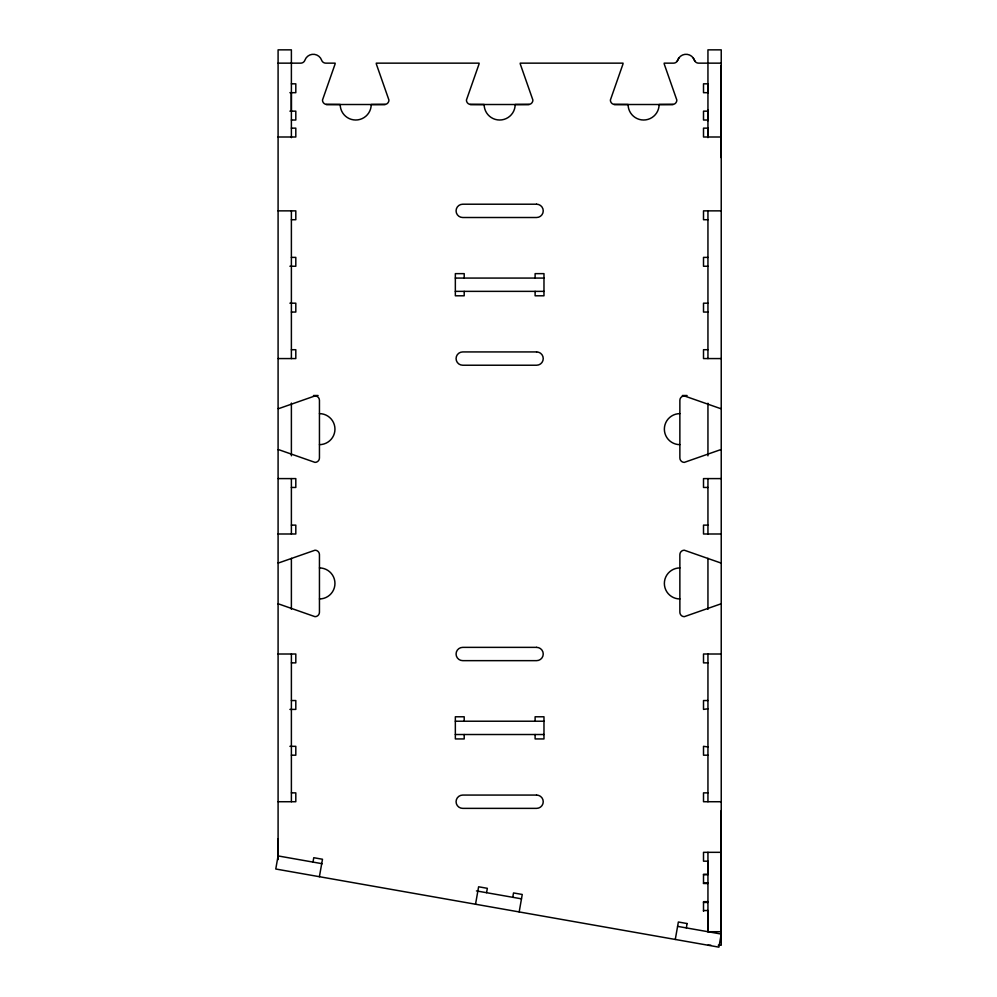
<?xml version="1.0" encoding="UTF-8"?>
<svg xmlns="http://www.w3.org/2000/svg" width="997" height="997" viewBox="0 0 997 997"><rect width="100%" height="100%" fill="white"/><g stroke="black" fill="none" stroke-linecap="round" stroke-linejoin="round"><path stroke-width="1.5" d="M677.586 926.363L721.217 934.052L718.912 947.15L275.77 869.01L278.076 855.924L278.088 838.651M707.945 137L707.945 49.85L721.23 49.85L721.23 931.721L707.945 931.721L707.945 852.323M707.945 137.673L707.945 128.451M707.945 120.749L707.945 109.982M707.945 93.057L707.945 83.823L703.508 83.823L703.508 92.684L707.982 92.684M707.945 882.868L703.508 883.205M721.23 157.688L721.23 65.366M721.23 883.205L721.23 881.984M721.23 810.586L721.23 945.231L718.276 945.231M707.945 708.792L703.508 709.403L703.508 700.542L707.945 700.542M312.996 862.081L313.768 857.707L322.492 859.252L319.401 876.712M475.532 904.229L478.61 886.782L487.334 888.315L486.573 892.676M512.757 897.3L513.517 892.938L522.254 894.471L519.175 911.931M675.281 939.461L678.359 922.001L687.095 923.558M686.322 927.933L687.095 923.534M677.075 61.365L678.945 57.851M385.316 104.436L371.22 104.511A15.516 15.516 0 0 1 355.705 120.014A15.516 15.516 0 0 1 340.201 104.511L326.094 104.436M529.27 104.436L515.175 104.511A15.516 15.516 0 0 1 499.659 120.014A15.516 15.516 0 0 1 484.143 104.511L470.048 104.436M673.224 104.436L659.117 104.511A15.516 15.516 0 0 1 643.613 120.014A15.516 15.516 0 0 1 628.098 104.511L614.002 104.436M278.088 63.147L300.733 63.147A4.437 4.437 0 0 0 304.908 60.194A8.861 8.861 0 0 1 321.62 60.194A4.437 4.437 0 0 0 325.795 63.147L335.142 63.147A4.424 4.424 0 0 1 334.955 64.406L322.48 100.074A4.437 4.437 0 0 0 326.904 104.511L384.518 104.511A4.437 4.437 0 0 0 388.942 100.074L376.467 64.406A4.437 4.437 0 0 1 376.28 63.147L479.096 63.147A4.437 4.437 0 0 1 478.909 64.406L466.422 100.074A4.437 4.437 0 0 0 470.858 104.511L528.46 104.511A4.437 4.437 0 0 0 532.897 100.074L520.409 64.406A4.437 4.437 0 0 1 520.222 63.147L623.038 63.147A4.437 4.437 0 0 1 622.851 64.406L610.376 100.074A4.437 4.437 0 0 0 614.8 104.511L672.414 104.511A4.437 4.437 0 0 0 676.838 100.074L664.363 64.406A4.412 4.412 0 0 1 664.176 63.147L673.523 63.147A4.437 4.437 0 0 0 677.698 60.194A8.861 8.861 0 0 1 694.411 60.194A4.437 4.437 0 0 0 698.598 63.147L721.23 63.147M291.386 83.823L295.81 83.823L295.81 92.684L289.903 92.684M289.903 111.153L295.81 111.153L295.81 120.014L291.386 120.014M707.982 111.153L703.508 111.153L703.508 120.014L707.945 120.014M291.386 128.139L295.81 128.139L295.81 137L278.088 137M707.945 128.139L703.508 128.139L703.508 137L721.23 137M278.088 210.865L295.81 210.865L295.81 219.726L291.386 219.726M721.23 210.865L703.508 210.865L703.508 219.726L707.945 219.726M291.386 257.388L295.81 257.388L295.81 266.249L289.903 266.249M707.945 257.388L703.508 257.388L703.508 266.249L707.945 266.249M455.342 278.076L543.976 278.076M455.342 291.361L543.976 291.361M289.903 303.188L295.81 303.188L295.81 312.049L291.386 312.049M707.945 303.188L703.508 303.188L703.508 312.049L707.945 312.049M291.386 349.71L295.81 349.71L295.81 358.571L278.088 358.571M707.945 349.71L703.508 349.71L703.508 358.571L721.23 358.571M313.482 395.51L318.093 395.51M682.359 395.51L687.095 395.51M278.088 478.597L295.81 478.597L295.81 487.458L291.386 487.458M721.23 478.597L703.508 478.597L703.508 487.458L707.945 487.458M291.386 525.12L295.81 525.12L295.81 533.993L278.088 533.993M707.945 525.12L703.508 525.12L703.508 533.993L721.23 533.993M278.088 654.007L295.81 654.007L295.81 662.868L291.386 662.868M721.23 654.007L703.508 654.007L703.508 662.868L707.945 662.868M291.386 700.542L295.81 700.542L295.81 709.403L289.903 709.403M455.342 721.217L543.976 721.217M455.342 734.515L543.976 734.515M289.903 746.329L295.81 746.329L295.81 755.19L291.386 755.19M707.945 755.19L703.508 755.19L703.508 746.329L707.945 746.94M291.386 792.864L295.81 792.864L295.81 801.725L278.088 801.725M707.945 792.864L703.508 792.864L703.508 801.725L721.23 801.725M721.23 852.323L703.508 852.323L703.508 861.184L707.945 861.184L707.945 874.344L703.508 874.344L703.508 883.516L707.945 883.516M703.508 874.656L707.945 874.656M707.945 901.662L703.508 901.662L703.508 911.308M703.508 902.447L707.945 902.447M703.508 910.535L707.945 910.535L707.945 931.721M707.945 945.231L710.898 945.231M278.076 855.924L322.268 863.726M476.454 890.919L521.468 898.833M693.164 57.851L695.034 61.365M707.945 210.865L707.945 358.571M707.945 403.237L707.945 455.816M707.945 478.597L707.945 533.993M707.945 558.32L707.945 609.341M707.945 654.007L707.945 801.725M535.115 278.076L535.115 273.639L543.976 273.639L543.976 295.797L535.115 295.797L535.115 291.361M535.115 721.217L535.115 716.781L543.976 716.781L543.976 738.939L535.115 738.939L535.115 734.515M464.203 278.076L464.203 273.639L455.342 273.639L455.342 295.797L464.203 295.797L464.203 291.361M464.203 721.217L464.203 716.781L455.342 716.781L455.342 738.939L464.203 738.939L464.203 734.515M291.386 137.673L291.386 49.85L278.088 49.85L278.088 859.613M291.386 210.865L291.386 358.571M291.386 403.087L291.386 455.779M291.386 478.597L291.386 533.993M291.386 558.32L291.386 609.341M291.386 654.007L291.386 801.725M291.336 92.684L291.336 111.153M278.088 604.008A4.437 4.437 0 0 1 279.359 604.194L315.015 616.669A4.437 4.437 0 0 0 319.451 612.245L319.451 554.631A4.437 4.437 0 0 0 315.015 550.207L279.359 562.682A4.437 4.437 0 0 1 278.088 562.869M319.451 567.929A15.516 15.516 0 0 1 334.955 583.444A15.516 15.516 0 0 1 319.451 598.948M278.088 449.709A4.437 4.437 0 0 1 279.359 449.896L315.015 462.384A4.437 4.437 0 0 0 319.451 457.947L319.451 400.345A4.437 4.437 0 0 0 315.015 395.909L279.359 408.396A4.437 4.437 0 0 1 278.088 408.571M319.451 413.63A15.516 15.516 0 0 1 334.955 429.146A15.516 15.516 0 0 1 319.451 444.65M721.23 408.571A4.437 4.437 0 0 1 719.971 408.396L684.303 395.909A4.437 4.437 0 0 0 679.867 400.345L679.867 457.947A4.437 4.437 0 0 0 684.303 462.384L719.971 449.896A4.437 4.437 0 0 1 721.23 449.709M721.23 562.869A4.437 4.437 0 0 1 719.971 562.682L684.303 550.207A4.437 4.437 0 0 0 679.867 554.631L679.867 612.245A4.437 4.437 0 0 0 684.303 616.669L719.971 604.194A4.437 4.437 0 0 1 721.23 604.008M679.867 444.65A15.516 15.516 0 0 1 664.363 429.146A15.516 15.516 0 0 1 679.867 413.63M679.867 598.948A15.516 15.516 0 0 1 664.363 583.444A15.516 15.516 0 0 1 679.867 567.929M536.585 204.211L462.733 204.211A6.643 6.643 0 0 0 456.078 210.865A6.643 6.643 0 0 0 462.733 217.508L536.585 217.508A6.643 6.643 0 0 0 543.24 210.865A6.643 6.643 0 0 0 536.585 204.211M536.585 351.929L462.733 351.929A6.643 6.643 0 0 0 456.078 358.571A6.643 6.643 0 0 0 462.733 365.226L536.585 365.226A6.643 6.643 0 0 0 543.24 358.571A6.643 6.643 0 0 0 536.585 351.929M536.585 647.365L462.733 647.365A6.643 6.643 0 0 0 456.078 654.007A6.643 6.643 0 0 0 462.733 660.65L536.585 660.65A6.643 6.643 0 0 0 543.24 654.007A6.643 6.643 0 0 0 536.585 647.365M536.585 795.07L462.733 795.07A6.643 6.643 0 0 0 456.078 801.725A6.643 6.643 0 0 0 462.733 808.368L536.585 808.368A6.643 6.643 0 0 0 543.24 801.725A6.643 6.643 0 0 0 536.585 795.083"/></g></svg>
